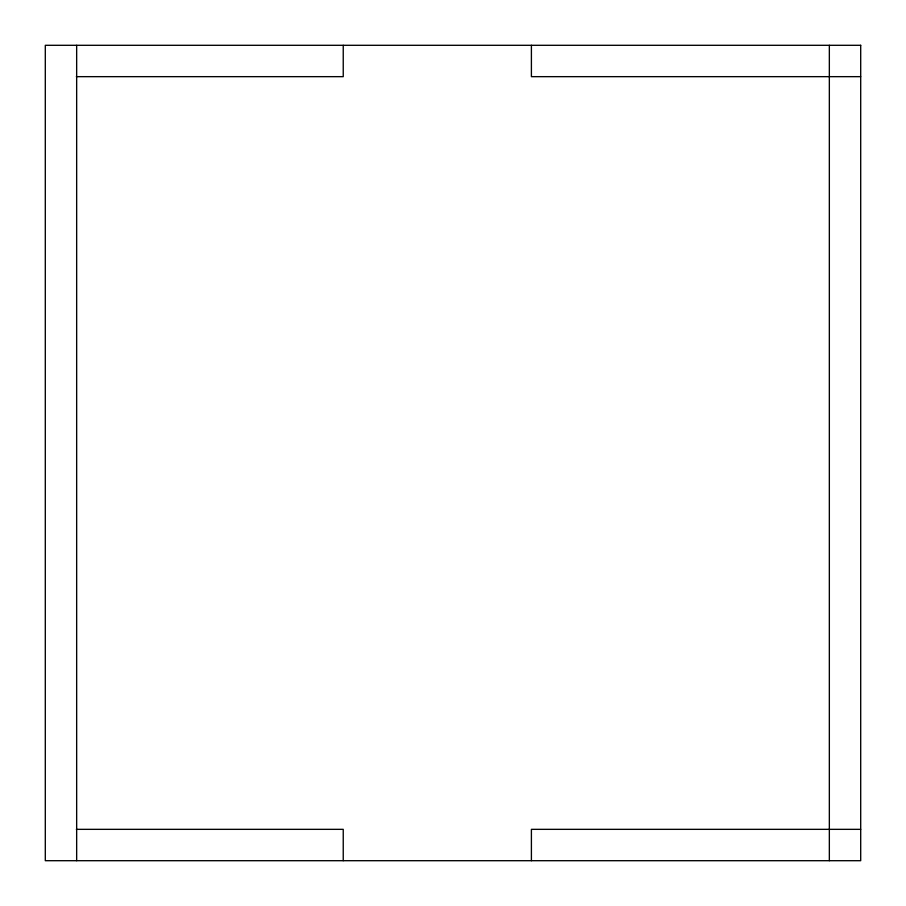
<?xml version="1.0" encoding="UTF-8"?>
<svg xmlns="http://www.w3.org/2000/svg" width="906" height="906" viewBox="0 0 906 906"><rect width="100%" height="100%" fill="white"/><g stroke="black" fill="none" stroke-linecap="round" stroke-linejoin="round"><path stroke-width="1.36" d="M76.364 76.659L343.238 76.659L343.238 45.3M860.7 76.659L531.403 76.659L531.403 45.3M76.364 829.341L343.238 829.341L343.238 860.7M860.7 829.341L531.403 829.341L531.403 860.7M829.341 45.3L829.341 860.7M76.659 45.3L76.659 860.7M860.7 45.3L45.3 45.3L45.3 860.7L860.7 860.7L860.7 45.3"/></g></svg>
